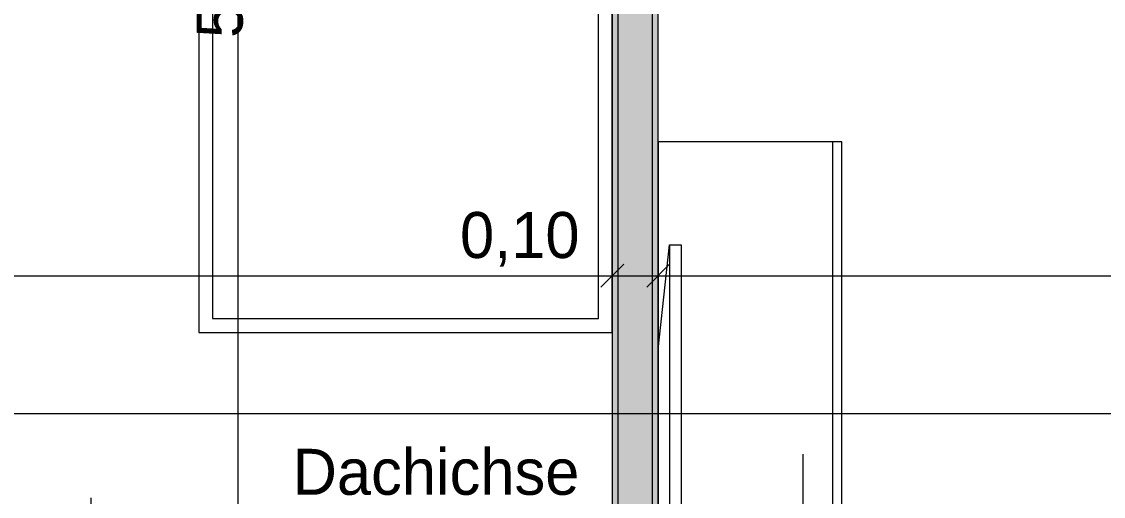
# Model space of a CAD drawing. Header units: metres. Extents: x -3 to 171, y -23 to 41.
# Drawn here: x 4.299 to 6.654, y -13.492 to -12.459 of the extents above; entities that cross this region are included whole.
import ezdxf

# ---------------------------------------------------------------- set-up
doc = ezdxf.new("R2010")
doc.units = ezdxf.units.M
doc.header["$MEASUREMENT"] = 0
doc.linetypes.add('Achse', pattern=[0.004, 0.002, -0.001, 0, -0.001])
doc.linetypes.add('Schnittlinie', pattern=[0.006, 0.003, -0.0015, 0, -0.0015])
for name, color, linetype in [('4._1.DG PP STG1_1_000 Achsraster', 7, 'Continuous'), ('4._1.DG PP STG1_1_130 Wand Innen', 7, 'Continuous'), ('4._1.DG PP STG1_1_510 Möblierung', 7, 'Continuous'), ('4._1.DG PP STG1_1_851 Marker Schnitt', 7, 'Continuous'), ('4._1.DG PP STG1_1_870 Dokumentation allgemein', 7, 'Continuous'), ('4._1.DG PP STG1_1_950 Polierplan Bemaßung', 7, 'Continuous')]:
    doc.layers.add(name, color=color, linetype=linetype)
doc.styles.add('ERSTELLTER_STIL_2', font='')
doc.styles.get('ERSTELLTER_STIL_2').set_extended_font_data('Eurostile')

msp = doc.modelspace()

# ---------------------------------------------------------------- hatches: boundary and pattern name
at = {"layer": '4._1.DG PP STG1_1_130 Wand Innen', "linetype": 'Continuous', "lineweight": 13, "true_color": 0xfb02fe}
for points in [[(5.585, -11.135), (5.585, -14.69), (5.5975, -14.69), (5.5975, -11.135)], [(5.685, -14.69), (5.685, -11.135), (5.6725, -11.135), (5.6725, -14.69)]]:
    msp.add_hatch(color=6, dxfattribs=at).paths.add_polyline_path(points)
at = {"layer": '4._1.DG PP STG1_1_130 Wand Innen', "linetype": 'Continuous', "lineweight": 13, "true_color": 0xffaa00}
msp.add_hatch(color=40, dxfattribs=at).paths.add_polyline_path([(5.6725, -14.69), (5.6725, -11.135), (5.5975, -11.135), (5.5975, -14.69)])

# ---------------------------------------------------------------- linework, layer by layer
at = {"layer": '4._1.DG PP STG1_1_000 Achsraster', "color": 5, "linetype": 'Achse', "lineweight": 0, "ltscale": 1000}
msp.add_line((6, 3), (6, -22.5231), dxfattribs=at)
at = {"layer": '4._1.DG PP STG1_1_130 Wand Innen', "color": 7, "linetype": 'Continuous', "lineweight": 18, "ltscale": 1000}
for p, q in [((5.5975, -11.135), (5.5975, -14.69)), ((5.6725, -14.69), (5.6725, -11.135))]:
    msp.add_line(p, q, dxfattribs=at)
at = {"layer": '4._1.DG PP STG1_1_130 Wand Innen', "color": 7, "linetype": 'Continuous', "lineweight": 18, "ltscale": 1000, "flags": 128}
for points in [[(5.585, -11.135), (5.585, -14.69)], [(5.685, -14.69), (5.685, -11.135)]]:
    msp.add_lwpolyline(points, dxfattribs=at)
at = {"layer": '4._1.DG PP STG1_1_510 Möblierung', "color": 8, "linetype": 'Continuous', "lineweight": 13, "ltscale": 1000, "true_color": 0x7e7f7f}
for p, q in [((4.685, -11.135), (4.685, -13.135)), ((5.585, -13.135), (5.585, -11.135)), ((6.065, -14.32), (6.065, -12.72)), ((5.71, -12.9442), (5.71, -13.8558)), ((4.685, -13.135), (5.585, -13.135))]:
    msp.add_line(p, q, dxfattribs=at)
at = {"layer": '4._1.DG PP STG1_1_510 Möblierung', "color": 8, "linetype": 'Continuous', "lineweight": 13, "ltscale": 1000, "true_color": 0x7e7f7f, "flags": 128}
for points in [[(4.715, -13.105), (5.555, -13.105), (5.555, -11.755), (5.375, -11.575), (4.715, -11.575)], [(6.085, -14.32), (6.085, -12.72), (5.685, -12.72), (5.685, -14.32)], [(5.735, -12.9442), (5.735, -13.8558), (5.71, -13.8558), (5.685, -13.6279), (5.685, -13.1721), (5.71, -12.9442)]]:
    msp.add_lwpolyline(points, close=True, dxfattribs=at)
at = {"layer": '4._1.DG PP STG1_1_851 Marker Schnitt', "color": 7, "linetype": 'Schnittlinie', "lineweight": 13, "ltscale": 1000}
msp.add_line((4.45, 4.805), (4.45, -18.475), dxfattribs=at)
at = {"layer": '4._1.DG PP STG1_1_950 Polierplan Bemaßung', "color": 6, "linetype": 'Continuous', "lineweight": 13, "ltscale": 1000, "true_color": 0xfb02fe}
for p, q in [((4.7709, -14.69), (4.7709, -9.625)), ((5.585, -13.0586), (5.585, -12.9648)), ((5.685, -13.0586), (5.685, -12.9648)), ((5.61, -12.9867), (5.56, -13.0367)), ((5.71, -12.9867), (5.66, -13.0367)), ((3.085, -13.0117), (5.585, -13.0117)), ((5.585, -13.0117), (5.685, -13.0117)), ((5.685, -13.0117), (9.435, -13.0117))]:
    msp.add_line(p, q, dxfattribs=at)
at = {"layer": '4._1.DG PP STG1_1_950 Polierplan Bemaßung', "color": 76, "linetype": 'Continuous', "lineweight": 13, "ltscale": 1000, "true_color": 0x3f7f02}
msp.add_line((0.3588, -13.3117), (18.6306, -13.3117), dxfattribs=at)

# ---------------------------------------------------------------- texts
at = {"layer": '4._1.DG PP STG1_1_870 Dokumentation allgemein', "color": 7, "linetype": 'Continuous', "lineweight": 13, "insert": (4.8891, -13.439), "char_height": 0.1, "attachment_point": 4, "style": 'ERSTELLTER_STIL_2'}
msp.add_mtext('\\A1;{\\pql;\\fEurostile|b0|i0|c0|p0;\\W1.000000;Dachichse}', dxfattribs=at)
at = {"layer": '4._1.DG PP STG1_1_950 Polierplan Bemaßung', "color": 6, "linetype": 'Continuous', "lineweight": 13, "true_color": 0xfb02fe, "insert": (4.8099, -12.4942), "char_height": 0.1, "attachment_point": 7, "rotation": 90, "style": 'ERSTELLTER_STIL_2'}
msp.add_mtext('\\A1;{\\pql;\\fEurostile|b0|i0|c0|p0;\\W1.000000;5,06\\fEurostile|b0|i0|c0|p0;\\W1.000000;\\A1{\\H.66x;\\S5^  ;}}', dxfattribs=at)
at = {"layer": '4._1.DG PP STG1_1_950 Polierplan Bemaßung', "color": 6, "linetype": 'Continuous', "lineweight": 13, "true_color": 0xfb02fe, "insert": (5.2536, -12.9917), "char_height": 0.1, "width": 0.306373, "attachment_point": 7, "style": 'ERSTELLTER_STIL_2'}
msp.add_mtext('\\A1;{\\pql;\\fEurostile|b0|i0|c0|p0;\\W1.000000;0,10}', dxfattribs=at)

doc.saveas('drawing.dxf')
